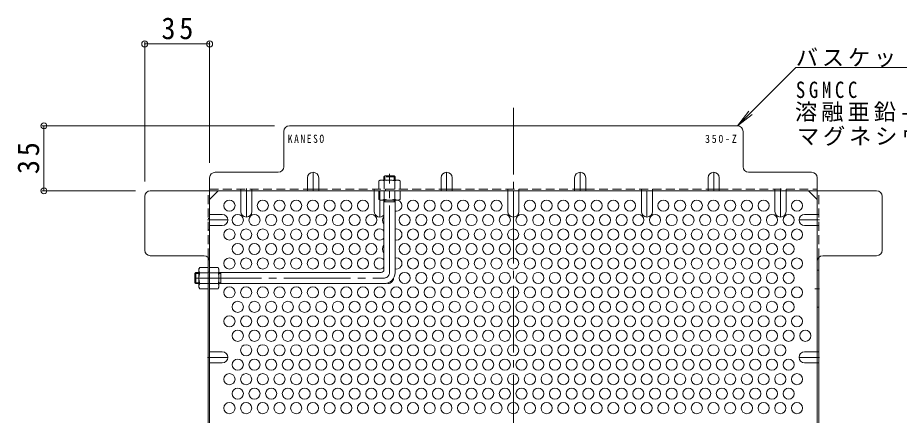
# Model space of a CAD drawing. Units: millimetres at full size, sheet at 1:4; details may follow other scales. Extents: x -913 to 825, y -789 to 748.
# Drawn here: x 69.6 to 545, y 533.8 to 748.1 of the extents above; entities that cross this region are included whole.
import ezdxf

# ---------------------------------------------------------------- set-up
doc = ezdxf.new("R2010")
doc.units = ezdxf.units.MM
doc.header["$LTSCALE"] = 4
doc.header["$PDMODE"] = 32
doc.header["$PDSIZE"] = 3.2
for name, pattern in [('CHAIN1', [8, 5, -1, 1, -1]), ('CHAIN2', [12, 9, -1, 1, -1]), ('DASHED1', [1.8, 1.2, -0.6])]:
    doc.linetypes.add(name, pattern=pattern)
for name, color, linetype, lineweight in [('A-1', 3, 'Continuous', 9), ('A-4', 7, 'Continuous', 9), ('A-5', 7, 'Continuous', 9), ('A-6', 2, 'Continuous', 9), ('A-7', 2, 'Continuous', 9), ('A-8', 2, 'Continuous', 9), ('A-9', 2, 'Continuous', 9)]:
    doc.layers.add(name, color=color, linetype=linetype, lineweight=lineweight)
doc.styles.add('ＭＳ ゴシック', font='')
doc.styles.get('ＭＳ ゴシック').set_extended_font_data('MS Gothic')

msp = doc.modelspace()

# ---------------------------------------------------------------- linework, layer by layer
at = {"layer": 'A-1', "linetype": 'DASHED1'}
for p, q in [((267.098, 662.324), (267.598, 662.824)), ((267.098, 662.324), (267.098, 660.624)), ((273.098, 662.324), (267.098, 662.324)), ((267.598, 660.624), (267.598, 662.824)), ((272.598, 660.624), (272.598, 662.824)), ((273.098, 662.324), (273.098, 660.624))]:
    msp.add_line(p, q, dxfattribs=at)
at = {"layer": 'A-1', "linetype": 'CHAIN2'}
for p, q in [((270.098, 610.824), (270.098, 664.056)), ((165.098, 607.824), (267.098, 607.824))]:
    msp.add_line(p, q, dxfattribs=at)
at = {"layer": 'A-1'}
for p, q in [((267.098, 612.324), (267.098, 649.824)), ((273.098, 648.824), (267.098, 648.824)), ((267.598, 648.824), (267.598, 649.824)), ((272.598, 648.824), (272.598, 649.824)), ((273.098, 610.824), (273.098, 649.824)), ((167.298, 610.324), (165.098, 610.324)), ((165.598, 610.824), (167.298, 610.824)), ((165.598, 610.824), (165.598, 604.824)), ((178.098, 610.824), (265.598, 610.824)), ((179.098, 610.324), (178.098, 610.324)), ((179.098, 610.824), (179.098, 604.824)), ((167.298, 605.324), (165.098, 605.324)), ((165.598, 604.824), (165.098, 605.324)), ((165.598, 604.824), (167.298, 604.824)), ((179.098, 605.324), (178.098, 605.324)), ((178.098, 604.824), (267.098, 604.824))]:
    msp.add_line(p, q, dxfattribs=at)
at = {"layer": 'A-1', "linetype": 'DASHED1'}
msp.add_lwpolyline([(273.098, 662.324), (272.598, 662.824), (267.598, 662.824)], dxfattribs=at)
at = {"layer": 'A-1'}
msp.add_lwpolyline([(165.598, 610.824), (165.098, 610.324), (165.098, 605.324)], dxfattribs=at)
for centre, radius in [((265.598, 612.324), 1.5), ((267.098, 610.824), 6)]:
    msp.add_arc(centre, radius, 270, 0, dxfattribs=at)
at = {"layer": 'A-1', "linetype": 'CHAIN2'}
msp.add_arc((267.098, 610.824), 3, 270, 0, dxfattribs=at)
at = {"layer": 'A-4'}
for p, q in [((138.094, 735.149), (138.094, 659.824)), ((138.094, 733.949), (173.098, 733.949)), ((173.098, 735.149), (173.098, 669.824)), ((82.552, 689.824), (208.099, 689.824)), ((83.752, 654.824), (83.752, 689.824)), ((82.552, 654.824), (133.094, 654.824))]:
    msp.add_line(p, q, dxfattribs=at)
for p in [(138.094, 733.949), (173.098, 733.949), (83.752, 689.824), (83.752, 654.824)]:
    msp.add_point(p, dxfattribs=at)
at = {"layer": 'A-5'}
for p, q in [((489.169, 721.296), (457.697, 689.824)), ((585.169, 721.296), (489.169, 721.296)), ((457.697, 689.824), (463.785, 697.757)), ((457.697, 689.824), (465.63, 695.911))]:
    msp.add_line(p, q, dxfattribs=at)
at = {"layer": 'A-6'}
for centre in [(183.779, 646.852), (201.779, 646.852), (210.779, 646.852), (219.779, 646.852), (228.779, 646.852), (237.779, 646.852), (246.779, 646.852), (255.779, 646.852), (282.779, 646.852), (291.779, 646.852), (300.779, 646.852), (309.779, 646.852), (318.779, 646.852), (327.779, 646.852), (345.779, 646.852), (354.779, 646.852), (363.779, 646.852), (372.779, 646.852), (381.779, 646.852), (390.779, 646.852), (399.779, 646.852), (417.779, 646.852), (426.779, 646.852), (435.779, 646.852), (444.779, 646.852), (453.779, 646.852), (462.779, 646.852), (471.779, 646.852), (489.779, 646.852), (188.279, 639.058), (197.279, 639.058), (206.279, 639.058), (215.279, 639.058), (224.279, 639.058), (233.279, 639.058), (242.279, 639.058), (251.279, 639.058), (260.279, 639.058), (278.279, 639.058), (287.279, 639.058), (296.279, 639.058), (305.279, 639.058), (314.279, 639.058), (323.279, 639.058), (332.279, 639.058), (341.279, 639.058), (350.279, 639.058), (359.279, 639.058), (368.279, 639.058), (377.279, 639.058), (386.279, 639.058), (395.279, 639.058), (404.279, 639.058), (413.279, 639.058), (422.279, 639.058), (431.279, 639.058), (440.279, 639.058), (449.279, 639.058), (458.279, 639.058), (467.279, 639.058), (476.279, 639.058), (485.279, 639.058), (183.779, 631.263), (192.779, 631.263), (201.779, 631.263), (210.779, 631.263), (219.779, 631.263), (228.779, 631.263), (237.779, 631.263), (246.779, 631.263), (255.779, 631.263), (282.779, 631.263), (291.779, 631.263), (300.779, 631.263), (309.779, 631.263), (318.779, 631.263), (327.779, 631.263), (336.779, 631.263), (345.779, 631.263), (354.779, 631.263), (363.779, 631.263), (372.779, 631.263), (381.779, 631.263), (390.779, 631.263), (399.779, 631.263), (408.779, 631.263), (417.779, 631.263), (426.779, 631.263), (435.779, 631.263), (444.779, 631.263), (453.779, 631.263), (462.779, 631.263), (471.779, 631.263), (480.779, 631.263), (489.779, 631.263), (188.279, 623.469), (197.279, 623.469), (206.279, 623.469), (215.279, 623.469), (224.279, 623.469), (233.279, 623.469), (242.279, 623.469), (251.279, 623.469), (260.279, 623.469), (278.279, 623.469), (287.279, 623.469), (296.279, 623.469), (305.279, 623.469), (314.279, 623.469), (323.279, 623.469), (332.279, 623.469), (341.279, 623.469), (350.279, 623.469), (359.279, 623.469), (368.279, 623.469), (377.279, 623.469), (386.279, 623.469), (395.279, 623.469), (404.279, 623.469), (413.279, 623.469), (422.279, 623.469), (431.279, 623.469), (440.279, 623.469), (449.279, 623.469), (458.279, 623.469), (467.279, 623.469), (476.279, 623.469), (485.279, 623.469), (183.779, 615.675), (192.779, 615.675), (201.779, 615.675), (210.779, 615.675), (219.779, 615.675), (228.779, 615.675), (237.779, 615.675), (246.779, 615.675), (255.779, 615.675), (282.779, 615.675), (291.779, 615.675), (300.779, 615.675), (309.779, 615.675), (318.779, 615.675), (327.779, 615.675), (336.779, 615.675), (345.779, 615.675), (354.779, 615.675), (363.779, 615.675), (372.779, 615.675), (381.779, 615.675), (390.779, 615.675), (399.779, 615.675), (408.779, 615.675), (417.779, 615.675), (426.779, 615.675), (435.779, 615.675), (444.779, 615.675), (453.779, 615.675), (462.779, 615.675), (471.779, 615.675), (480.779, 615.675), (489.779, 615.675), (278.279, 607.881), (287.279, 607.881), (296.279, 607.881), (305.279, 607.881), (314.279, 607.881), (323.279, 607.881), (332.279, 607.881), (341.279, 607.881), (350.279, 607.881), (359.279, 607.881), (368.279, 607.881), (377.279, 607.881), (386.279, 607.881), (395.279, 607.881), (404.279, 607.881), (413.279, 607.881), (422.279, 607.881), (431.279, 607.881), (440.279, 607.881), (449.279, 607.881), (458.279, 607.881), (467.279, 607.881), (476.279, 607.881), (485.279, 607.881), (183.779, 600.086), (192.779, 600.086), (201.779, 600.086), (210.779, 600.086), (219.779, 600.086), (228.779, 600.086), (237.779, 600.086), (246.779, 600.086), (255.779, 600.086), (264.779, 600.086), (273.779, 600.086), (282.779, 600.086), (291.779, 600.086), (300.779, 600.086), (309.779, 600.086), (318.779, 600.086), (327.779, 600.086), (336.779, 600.086), (345.779, 600.086), (354.779, 600.086), (363.779, 600.086), (372.779, 600.086), (381.779, 600.086), (390.779, 600.086), (399.779, 600.086), (408.779, 600.086), (417.779, 600.086), (426.779, 600.086), (435.779, 600.086), (444.779, 600.086), (453.779, 600.086), (462.779, 600.086), (471.779, 600.086), (480.779, 600.086), (489.779, 600.086), (188.279, 592.292), (197.279, 592.292), (206.279, 592.292), (215.279, 592.292), (224.279, 592.292), (233.279, 592.292), (242.279, 592.292), (251.279, 592.292), (260.279, 592.292), (269.279, 592.292), (278.279, 592.292), (287.279, 592.292), (296.279, 592.292), (305.279, 592.292), (314.279, 592.292), (323.279, 592.292), (332.279, 592.292), (341.279, 592.292), (350.279, 592.292), (359.279, 592.292), (368.279, 592.292), (377.279, 592.292), (386.279, 592.292), (395.279, 592.292), (404.279, 592.292), (413.279, 592.292), (422.279, 592.292), (431.279, 592.292), (440.279, 592.292), (449.279, 592.292), (458.279, 592.292), (467.279, 592.292), (476.279, 592.292), (485.279, 592.292), (183.779, 584.498), (192.779, 584.498), (201.779, 584.498), (210.779, 584.498), (219.779, 584.498), (228.779, 584.498), (237.779, 584.498), (246.779, 584.498), (255.779, 584.498), (264.779, 584.498), (273.779, 584.498), (282.779, 584.498), (291.779, 584.498), (300.779, 584.498), (309.779, 584.498), (318.779, 584.498), (327.779, 584.498), (336.779, 584.498), (345.779, 584.498), (354.779, 584.498), (363.779, 584.498), (372.779, 584.498), (381.779, 584.498), (390.779, 584.498), (399.779, 584.498), (408.779, 584.498), (417.779, 584.498), (426.779, 584.498), (435.779, 584.498), (444.779, 584.498), (453.779, 584.498), (462.779, 584.498), (471.779, 584.498), (480.779, 584.498), (489.779, 584.498), (188.279, 576.704), (197.279, 576.704), (206.279, 576.704), (215.279, 576.704), (224.279, 576.704), (233.279, 576.704), (242.279, 576.704), (251.279, 576.704), (260.279, 576.704), (269.279, 576.704), (278.279, 576.704), (287.279, 576.704), (296.279, 576.704), (305.279, 576.704), (314.279, 576.704), (323.279, 576.704), (332.279, 576.704), (341.279, 576.704), (350.279, 576.704), (359.279, 576.704), (368.279, 576.704), (377.279, 576.704), (386.279, 576.704), (395.279, 576.704), (404.279, 576.704), (413.279, 576.704), (422.279, 576.704), (431.279, 576.704), (440.279, 576.704), (449.279, 576.704), (458.279, 576.704), (467.279, 576.704), (476.279, 576.704), (485.279, 576.704), (494.279, 576.704), (192.779, 568.91), (201.779, 568.91), (210.779, 568.91), (219.779, 568.91), (228.779, 568.91), (237.779, 568.91), (246.779, 568.91), (255.779, 568.91), (264.779, 568.91), (273.779, 568.91), (282.779, 568.91), (291.779, 568.91), (300.779, 568.91), (309.779, 568.91), (318.779, 568.91), (327.779, 568.91), (336.779, 568.91), (345.779, 568.91), (354.779, 568.91), (363.779, 568.91), (372.779, 568.91), (381.779, 568.91), (390.779, 568.91), (399.779, 568.91), (408.779, 568.91), (417.779, 568.91), (426.779, 568.91), (435.779, 568.91), (444.779, 568.91), (453.779, 568.91), (462.779, 568.91), (471.779, 568.91), (480.779, 568.91), (188.279, 561.115), (197.279, 561.115), (206.279, 561.115), (215.279, 561.115), (224.279, 561.115), (233.279, 561.115), (242.279, 561.115), (251.279, 561.115), (260.279, 561.115), (269.279, 561.115), (278.279, 561.115), (287.279, 561.115), (296.279, 561.115), (305.279, 561.115), (314.279, 561.115), (323.279, 561.115), (332.279, 561.115), (341.279, 561.115), (350.279, 561.115), (359.279, 561.115), (368.279, 561.115), (377.279, 561.115), (386.279, 561.115), (395.279, 561.115), (404.279, 561.115), (413.279, 561.115), (422.279, 561.115), (431.279, 561.115), (440.279, 561.115), (449.279, 561.115), (458.279, 561.115), (467.279, 561.115), (476.279, 561.115), (485.279, 561.115), (183.779, 553.321), (192.779, 553.321), (201.779, 553.321), (210.779, 553.321), (219.779, 553.321), (228.779, 553.321), (237.779, 553.321), (246.779, 553.321), (255.779, 553.321), (264.779, 553.321), (273.779, 553.321), (282.779, 553.321), (291.779, 553.321), (300.779, 553.321), (309.779, 553.321), (318.779, 553.321), (327.779, 553.321), (336.779, 553.321), (345.779, 553.321), (354.779, 553.321), (363.779, 553.321), (372.779, 553.321), (381.779, 553.321), (390.779, 553.321), (399.779, 553.321), (408.779, 553.321), (417.779, 553.321), (426.779, 553.321), (435.779, 553.321), (444.779, 553.321), (453.779, 553.321), (462.779, 553.321), (471.779, 553.321), (480.779, 553.321), (489.779, 553.321), (188.279, 545.527), (197.279, 545.527), (206.279, 545.527), (215.279, 545.527), (224.279, 545.527), (233.279, 545.527), (242.279, 545.527), (251.279, 545.527), (260.279, 545.527), (269.279, 545.527), (278.279, 545.527), (287.279, 545.527), (296.279, 545.527), (305.279, 545.527), (314.279, 545.527), (323.279, 545.527), (332.279, 545.527), (341.279, 545.527), (350.279, 545.527), (359.279, 545.527), (368.279, 545.527), (377.279, 545.527), (386.279, 545.527), (395.279, 545.527), (404.279, 545.527), (413.279, 545.527), (422.279, 545.527), (431.279, 545.527), (440.279, 545.527), (449.279, 545.527), (458.279, 545.527), (467.279, 545.527), (476.279, 545.527), (485.279, 545.527), (183.779, 537.733), (192.779, 537.733), (201.779, 537.733), (210.779, 537.733), (219.779, 537.733), (228.779, 537.733), (237.779, 537.733), (246.779, 537.733), (255.779, 537.733), (264.779, 537.733), (273.779, 537.733), (282.779, 537.733), (291.779, 537.733), (300.779, 537.733), (309.779, 537.733), (318.779, 537.733), (327.779, 537.733), (336.779, 537.733), (345.779, 537.733), (354.779, 537.733), (363.779, 537.733), (372.779, 537.733), (381.779, 537.733), (390.779, 537.733), (399.779, 537.733), (408.779, 537.733), (417.779, 537.733), (426.779, 537.733), (435.779, 537.733), (444.779, 537.733), (453.779, 537.733), (462.779, 537.733), (471.779, 537.733), (480.779, 537.733), (489.779, 537.733)]:
    msp.add_circle(centre, 3, dxfattribs=at)
for centre, start, end in [((273.779, 646.852), 256.88042, 82.15788), ((273.779, 646.852), 97.84212, 103.11958), ((269.279, 639.058), 136.63416, 223.36584), ((264.779, 631.263), 39.37451, 320.62549), ((273.779, 631.263), 256.88042, 103.11958), ((269.279, 623.469), 136.63416, 223.36584), ((264.779, 615.675), 39.37451, 320.62549), ((273.779, 615.675), 256.88042, 103.11958), ((188.279, 607.881), 78.82176, 101.17824), ((197.279, 607.881), 78.82176, 101.17824), ((206.279, 607.881), 78.82176, 101.17824), ((215.279, 607.881), 78.82176, 101.17824), ((224.279, 607.881), 78.82176, 101.17824), ((233.279, 607.881), 78.82176, 101.17824), ((242.279, 607.881), 78.82176, 101.17824), ((251.279, 607.881), 78.82176, 101.17824), ((260.279, 607.881), 78.82176, 101.17824), ((269.279, 607.881), 254.70663, 358.37341)]:
    msp.add_arc(centre, 3, start, end, dxfattribs=at)
at = {"layer": 'A-7', "linetype": 'CHAIN2'}
msp.add_line((336.898, 699.617), (336.898, 282.424), dxfattribs=at)
at = {"layer": 'A-7'}
for p, q in [((457.697, 689.824), (216.099, 689.824)), ((213.099, 667.824), (213.099, 686.824)), ((460.697, 667.824), (460.697, 686.824)), ((173.098, 661.824), (173.098, 320.217)), ((176.098, 664.824), (210.099, 664.824)), ((497.698, 664.824), (463.697, 664.824)), ((500.698, 320.217), (500.698, 661.824)), ((138.094, 622.823), (138.094, 651.824)), ((141.094, 654.824), (532.701, 654.824)), ((173.098, 650.212), (177.71, 654.824)), ((225.898, 655.624), (231.898, 655.624)), ((297.898, 655.624), (303.898, 655.624)), ((369.898, 655.624), (375.898, 655.624)), ((441.898, 655.624), (447.898, 655.624)), ((500.698, 650.212), (496.086, 654.824)), ((535.701, 622.823), (535.701, 651.824)), ((170.098, 619.823), (141.094, 619.823)), ((172.298, 618.862), (172.298, 509.481)), ((501.498, 618.867), (501.498, 509.481)), ((503.698, 619.823), (532.701, 619.823))]:
    msp.add_line(p, q, dxfattribs=at)
at = {"layer": 'A-7', "linetype": 'DASHED1'}
for p, q in [((172.298, 618.862), (172.298, 654.824)), ((173.098, 655.624), (225.898, 655.624)), ((189.898, 654.824), (189.898, 655.624)), ((195.898, 654.824), (195.898, 655.624)), ((231.898, 655.624), (297.898, 655.624)), ((261.898, 654.824), (261.898, 655.624)), ((267.898, 654.824), (267.898, 655.624)), ((303.898, 655.624), (369.898, 655.624)), ((333.898, 654.824), (333.898, 655.624)), ((339.898, 654.824), (339.898, 655.624)), ((375.898, 655.624), (441.898, 655.624)), ((405.898, 654.824), (405.898, 655.624)), ((411.898, 654.824), (411.898, 655.624)), ((447.898, 655.624), (500.698, 655.624)), ((477.898, 654.824), (477.898, 655.624)), ((483.898, 654.824), (483.898, 655.624)), ((501.498, 618.867), (501.498, 654.824)), ((500.698, 642.111), (501.498, 642.111)), ((173.098, 639.831), (172.298, 639.831)), ((173.098, 633.831), (172.298, 633.831)), ((500.698, 636.111), (501.498, 636.111)), ((172.298, 611.024), (173.098, 611.024)), ((172.298, 604.824), (173.098, 604.824)), ((500.698, 568.065), (501.498, 568.065)), ((500.698, 562.065), (501.498, 562.065))]:
    msp.add_line(p, q, dxfattribs=at)
at = {"layer": 'A-7'}
for centre, start, end in [((216.099, 686.824), 90, 180), ((457.697, 686.824), 0, 90), ((210.099, 667.824), 270, 0), ((463.697, 667.824), 180, 270), ((176.098, 661.824), 90, 180), ((497.698, 661.824), 0, 90), ((141.094, 651.824), 90, 180), ((532.701, 651.824), 0, 90), ((141.094, 622.823), 180, 270), ((532.701, 622.823), 270, 0), ((170.098, 616.823), 0, 90), ((503.698, 616.823), 90, 180)]:
    msp.add_arc(centre, 3, start, end, dxfattribs=at)
at = {"layer": 'A-8'}
for p, q in [((225.898, 661.824), (225.898, 654.824)), ((231.898, 661.824), (231.898, 654.824)), ((297.898, 661.824), (297.898, 654.824)), ((303.898, 661.824), (303.898, 654.824)), ((369.898, 661.824), (369.898, 654.824)), ((375.898, 661.824), (375.898, 654.824)), ((441.898, 661.824), (441.898, 654.824)), ((447.898, 661.824), (447.898, 654.824)), ((189.898, 643.674), (189.898, 654.824)), ((195.898, 643.674), (195.898, 654.824)), ((261.898, 643.674), (261.898, 654.824)), ((333.898, 643.674), (333.898, 654.824)), ((339.898, 643.674), (339.898, 654.824)), ((405.898, 643.674), (405.898, 654.824)), ((411.898, 643.674), (411.898, 654.824)), ((477.898, 643.674), (477.898, 654.824)), ((483.898, 643.674), (483.898, 654.824)), ((179.898, 642.111), (173.098, 642.111)), ((493.898, 642.111), (500.698, 642.111)), ((179.898, 636.111), (173.098, 636.111)), ((493.898, 636.111), (500.698, 636.111)), ((501.498, 612.088), (500.698, 612.088)), ((501.498, 592.088), (500.698, 592.088)), ((179.898, 568.065), (173.098, 568.065)), ((493.898, 568.065), (500.698, 568.065)), ((179.898, 562.065), (173.098, 562.065)), ((493.898, 562.065), (500.698, 562.065))]:
    msp.add_line(p, q, dxfattribs=at)
at = {"layer": 'A-8', "linetype": 'CHAIN1'}
for p, q in [((228.898, 654.824), (228.898, 664.824)), ((300.898, 654.824), (300.898, 664.824)), ((372.898, 654.824), (372.898, 664.824)), ((444.898, 654.824), (444.898, 664.824)), ((192.898, 656.024), (192.898, 640.674)), ((264.898, 654.824), (264.898, 640.674)), ((336.898, 654.824), (336.898, 640.674)), ((408.898, 654.824), (408.898, 640.674)), ((480.898, 656.024), (480.898, 640.674)), ((171.898, 639.111), (182.898, 639.111)), ((501.898, 639.111), (490.898, 639.111)), ((499.351, 602.088), (501.898, 602.088)), ((171.898, 565.065), (182.898, 565.065)), ((501.898, 565.065), (490.898, 565.065))]:
    msp.add_line(p, q, dxfattribs=at)
at = {"layer": 'A-8'}
for centre, start, end in [((228.898, 661.824), 0, 180), ((300.898, 661.824), 0, 180), ((372.898, 661.824), 0, 180), ((444.898, 661.824), 0, 180), ((179.898, 639.111), 270, 90), ((192.898, 643.674), 180, 0), ((264.898, 643.674), 180, 317.16657), ((336.898, 643.674), 180, 0), ((408.898, 643.674), 180, 0), ((480.898, 643.674), 180, 0), ((493.898, 639.111), 90, 270), ((179.898, 565.065), 270, 90), ((493.898, 565.065), 90, 270)]:
    msp.add_arc(centre, 3, start, end, dxfattribs=at)
at = {"layer": 'A-9', "linetype": 'DASHED1'}
for p, q in [((265.098, 660.624), (264.348, 660.191)), ((264.348, 655.624), (264.348, 660.191)), ((265.098, 660.624), (275.098, 660.624)), ((267.235, 660.191), (267.235, 655.624)), ((272.961, 660.191), (272.961, 655.624)), ((275.098, 660.624), (275.848, 660.191)), ((275.848, 655.624), (275.848, 660.191))]:
    msp.add_line(p, q, dxfattribs=at)
at = {"layer": 'A-9'}
for p, q in [((264.348, 654.824), (264.348, 650.257)), ((267.235, 650.257), (267.235, 654.824)), ((272.961, 650.257), (272.961, 654.824)), ((275.848, 654.824), (275.848, 650.257)), ((265.098, 649.824), (264.348, 650.257)), ((275.098, 649.824), (265.098, 649.824)), ((275.098, 649.824), (275.848, 650.257)), ((167.298, 612.824), (167.731, 613.574)), ((172.298, 613.574), (167.731, 613.574)), ((172.298, 613.574), (172.298, 602.074)), ((173.098, 613.574), (177.665, 613.574)), ((173.098, 613.574), (173.098, 602.074)), ((178.098, 612.824), (177.665, 613.574)), ((167.298, 612.824), (167.298, 602.824)), ((167.731, 610.687), (172.298, 610.687)), ((177.665, 610.687), (173.098, 610.687)), ((178.098, 612.824), (178.098, 602.824)), ((167.731, 604.96), (172.298, 604.96)), ((177.665, 604.96), (173.098, 604.96)), ((167.298, 602.824), (167.731, 602.074)), ((172.298, 602.074), (167.731, 602.074)), ((173.098, 602.074), (177.665, 602.074)), ((178.098, 602.824), (177.665, 602.074))]:
    msp.add_line(p, q, dxfattribs=at)
at = {"layer": 'A-9', "linetype": 'DASHED1'}
for centre, radius, start, end in [((265.993, 657.342), 3.29, 93.92075, 120), ((265.758, 657.889), 2.735, 57.31491, 89.78969), ((270.098, 650.941), 9.683, 72.79973, 107.20026), ((274.438, 657.889), 2.735, 90.2103, 122.68507), ((274.203, 657.342), 3.29, 59.99998, 86.07924)]:
    msp.add_arc(centre, radius, start, end, dxfattribs=at)
at = {"layer": 'A-9'}
for centre, radius, start, end in [((265.993, 653.106), 3.29, 239.99998, 266.07924), ((265.758, 652.559), 2.735, 270.2103, 302.68507), ((270.098, 659.506), 9.683, 252.79973, 287.20026), ((274.438, 652.559), 2.735, 237.31491, 269.78969), ((274.203, 653.106), 3.29, 273.92075, 300), ((170.58, 611.929), 3.29, 150, 176.07925), ((174.816, 611.929), 3.29, 3.92075, 30), ((170.033, 612.164), 2.735, 180.21031, 212.68509), ((176.981, 607.824), 9.683, 162.79974, 197.20027), ((175.363, 612.164), 2.735, 327.31491, 359.78969), ((168.415, 607.824), 9.683, 342.79973, 17.20026), ((170.033, 603.484), 2.735, 147.31493, 179.7897), ((175.363, 603.484), 2.735, 0.2103, 32.68507), ((170.58, 603.719), 3.29, 183.92076, 210.00002), ((174.816, 603.719), 3.29, 329.99998, 356.07924)]:
    msp.add_arc(centre, radius, start, end, dxfattribs=at)

# ---------------------------------------------------------------- texts
at = {"layer": 'A-4', "color": 2, "insert": (147.096, 736.349), "char_height": 11.73, "attachment_point": 7, "style": 'ＭＳ ゴシック'}
msp.add_mtext('\\T1.27;\\W0.95;35', dxfattribs=at)
at = {"layer": 'A-4', "color": 2, "insert": (81.352, 663.824), "char_height": 11.73, "attachment_point": 7, "rotation": 90, "style": 'ＭＳ ゴシック'}
msp.add_mtext('\\T1.27;\\W0.95;35', dxfattribs=at)
at = {"layer": 'A-5', "char_height": 8.798, "attachment_point": 7, "style": 'ＭＳ ゴシック'}
for s, insert in [('\\T1.17;バスケット本体', (489.169, 721.296)), ('\\T1.38;\\W0.85;SGMCC', (489.169, 704.704)), ('\\T1.18;溶融亜鉛-アルミニウム-', (488.708, 692.016)), ('\\T1.17;マグネシウム合金めっき鋼板', (489.8, 678.914))]:
    msp.add_mtext(s, dxfattribs=dict(at, insert=insert))
at = {"layer": 'A-5', "color": 6, "char_height": 4.399, "attachment_point": 7, "style": 'ＭＳ ゴシック'}
for s, insert in [('\\T1.34;\\W0.85;KANESO', (215.255, 680.574)), ('\\T1.34;\\W0.9;350-Z', (440.197, 680.574))]:
    msp.add_mtext(s, dxfattribs=dict(at, insert=insert))

doc.saveas('drawing.dxf')
